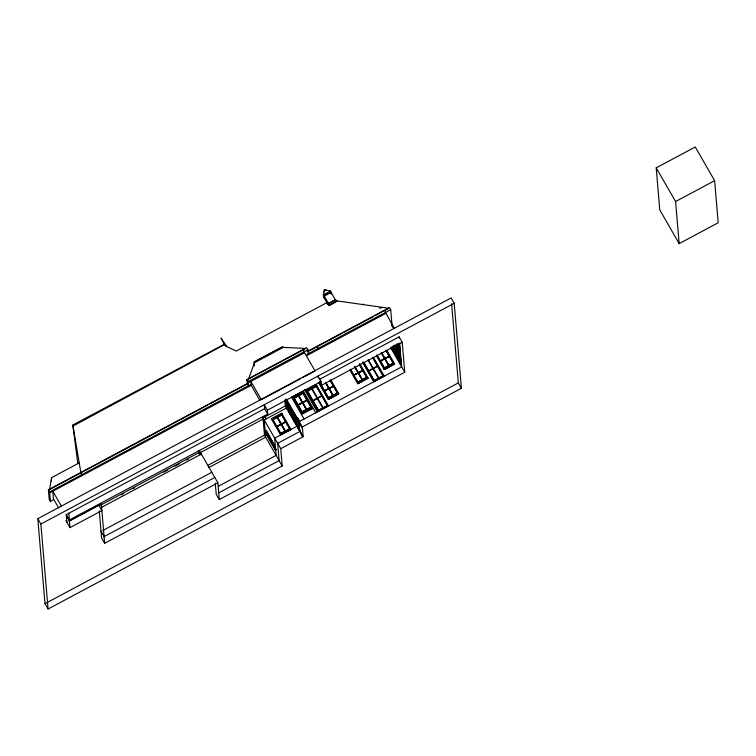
<?xml version="1.0" encoding="UTF-8"?>
<svg xmlns="http://www.w3.org/2000/svg" width="756" height="756" viewBox="0 0 756 756"><rect width="100%" height="100%" fill="white"/><g stroke="black" fill="none" stroke-linecap="round" stroke-linejoin="round"><path stroke-width="1.13" d="M287.592 409.591L287.1 406.53A147.581 17.123 61.9 0 1 286.883 403.94L286.93 401.833M51.38 481.062L51.597 477.631L79.219 462.88M323.965 294.235L323.615 297.713L323.388 295.048L324.428 289.595L330.769 291.098L330.996 293.763M324.192 291.91L324.428 289.595L326.299 290.786M49.565 489.529L51.597 477.631M305.282 348.403L283.198 347.401L254.545 362.7L248.091 380.192M77.792 463.305L72.831 425.014L224.655 344.075L223.426 341.901L226.734 346.579L236.25 351.058L326.686 302.759L328.973 305.5M224.967 344.745C223.908 344.953 226.639 344.736 226.611 346.739M323.388 295.048L330.769 291.098M327.688 304.035L324.494 298.497L324.173 294.887L330.022 291.759L330.646 292.827M331.119 292.459L324.296 296.106L328.548 303.496L335.371 299.849L331.119 292.459L331.251 294.056M328.255 303.553L335.636 299.565L336.732 301.474L330.277 304.923M328.813 305.226L336.94 300.888L388.386 308.183M329.985 304.951L336.94 300.888M254.422 365.866L254.082 361.897L282.735 346.598L283.198 347.401M254.999 361.708L281.865 347.363M362.634 304.677L363.617 304.158M379.644 308.193L380.74 307.607L381.137 308.287M247.363 383.783L247.004 379.531L306.69 347.647L307.89 349.726L308.231 353.714M247.032 379.843L305.311 348.714M251.124 384.596L248.563 385.872L248.204 381.61L307.89 349.726M303.317 349.782L304.583 352.74L248.299 382.801L247.108 380.722M61.538 506.407L52.816 491.23L53.534 499.659L50.406 501.322L49.206 499.243L48.412 489.812L247.344 383.566L248.563 385.872M307.03 351.635L389.51 307.579L390.71 309.667L392.08 325.779M48.441 490.124L207.569 405.14M209.648 404.025L248.072 383.509M308.552 351.2L342.062 333.311M344.122 332.205L373.058 316.755M375.118 315.649L384.388 310.319L394.405 328.633M385.418 310.149L388.414 308.552M390.71 309.667L307.248 354.243L306.908 355.528L385.673 313.456M656.208 167.841L695.255 146.985L714.637 180.693L718.2 222.765L679.153 243.621L659.771 209.913L656.208 167.841L675.59 201.54L679.153 243.621M50.406 501.322L49.612 491.891L248.544 385.645M300.586 378.671L261.33 399.64L250.86 381.44L251.181 385.286L49.698 492.903L48.497 490.814M37.8 518.692L451.124 297.94L454.205 303.288L461.396 388.263L48.072 609.015L45.001 603.666L37.8 518.692L40.881 524.04L48.072 609.015M302.655 377.575L315.054 370.95L304.583 352.74M40.881 524.04L454.205 303.288M66.273 514.628L264.638 408.684L264.307 404.838L267.388 410.187L267.719 414.042L69.354 519.986L66.273 514.628L66.915 522.283M319.401 379.436L399.13 336.855L402.211 342.213L404.753 372.226L302.239 426.97C305.358 448.081 297.458 427.017 299.168 421.621L401.672 366.868L399.659 343.148M291.542 397.391L303.203 390.975L315.753 412.946M267.388 410.187L321.12 381.496L318.04 376.138L318.2 378.066M302.929 391.589L292.581 397.165L301.937 413.636L312.294 408.108L302.929 391.627M302.712 436.07L287.214 409.109A164.118 19.042 61.9 0 1 286.515 400.935L286.808 400.774A164.118 19.042 61.9 0 0 286.911 405.027M402.211 342.213L321.442 385.343L321.12 381.496M68.976 521.177L98.819 505.244L101.89 510.602L69.996 527.631L65.923 520.553M215.271 483.046L216.216 494.188L219.297 499.546L282.205 465.942L264.477 435.106L263.012 417.851L285.343 405.925L284.851 400.122M100.463 505.235L200.151 452.003L217.879 482.829L219.297 499.546M121.243 494.868L123.313 493.762M132.631 488.782L134.7 487.677M163.702 472.188L167.851 469.967M175.099 466.102L179.238 463.891M186.496 460.017L188.565 458.911M198.922 453.373L263.116 419.089L264.316 421.168M100.633 507.871L201.342 454.082L201.398 454.772L200.151 452.003M675.59 201.54L714.637 180.693M287.214 409.109L287.497 408.958A164.118 19.042 61.9 0 1 287.214 407.295M271.744 419.561L282.092 413.891L271.744 419.561L271.281 418.711L281.638 413.182L290.984 429.427M297.959 405.074L307.144 400.17M324.4 390.946L333.594 386.042M353.685 375.307L362.88 370.402M380.249 361.122L389.444 356.208M275.222 449.924L266.528 434.813L266.206 430.447L274.938 446.588L275.222 449.924L276.346 449.329M338.556 393.649L328.17 398.818L338.527 393.29L338.745 393.98L328.387 399.508L319.023 383.037M384.02 369.079L394.367 363.456L394.594 364.146L385.276 369.126M276.658 426.667L285.853 421.763M301.748 413.305L312.077 407.408L301.72 412.946L301.937 413.636M367.841 378.009L357.484 383.538L367.813 377.735M384.048 369.353L394.405 363.816M301.918 413.362L312.275 407.834M330.986 380.183L338.726 393.706L328.387 399.508M386.836 350.359L394.566 363.882L384.218 369.41L376.488 355.887M357.673 383.868L368.03 378.34M301.446 414.458L313.135 408.401M266.49 433.783L275.694 450.103L276.535 449.659M207.749 465.403L264.477 435.106M208.949 467.491L265.668 437.195L264.213 419.93L286.533 408.004L285.777 398.988M362.587 362.058L373.889 381.714L384.246 376.176L373.502 357.418M299.215 422.207L299.773 421.905M291.003 429.701L280.457 434.898L290.814 429.37M102.75 530.532L211.812 472.292M299.442 430.372L286.467 407.163M103.657 536.836L214.798 477.48M282.205 465.942L280.741 448.677L303.071 436.751L302.995 435.919M99.291 510.886L101.587 537.941L104.659 543.299L217.879 482.829M218.389 486.25L276.138 455.395L274.683 438.13L297.004 426.214L296.938 425.373M218.276 493.092L279.125 460.593L277.66 443.328L299.99 431.402L299.924 430.561M45.001 603.666L458.325 382.914L451.615 303.761M458.325 382.914L461.396 388.263M391.92 325.713L393.054 327.679M397.93 343.281L399.555 346.22M398.053 344.764L399.678 347.58L399.433 344.736M397.561 344.33L399.716 348.081L399.952 350.916L396.72 345.284M396.607 343.933L399.839 349.565M396.22 344.849L400 351.417L400.236 354.262L394.84 344.868M395.794 345.265L400.122 352.901M395.426 346.314L400.283 354.762L400.519 357.597L395.123 348.214L395.01 346.862M395.001 346.73L400.406 356.246M393.829 345.964L394.906 347.836L394.793 346.484M393.337 345.52L394.953 348.336L395.19 351.181L392.496 346.484M393.451 346.881L395.076 349.82M395.284 350.075L400.689 359.582M392.534 346.985L395.237 351.682L395.473 354.517M392.109 347.401L395.36 353.165M395.568 353.411L400.973 362.927M391.154 347.013L401.54 365.28M390.559 347.543L404.753 372.226M385.995 350.208L393.47 363.211L384.275 368.125L376.8 355.122M385.881 350.444L389.151 356.133L384.936 358.382L381.657 352.693M381.402 352.665L388.877 365.668M381.279 352.891L384.558 358.59L380.334 360.839L377.064 355.15M372.67 357.295L383.33 375.845L374.144 380.75L363.475 362.209M372.557 357.55L377.414 365.998L373.218 368.248L368.361 359.799M367.964 360.007L372.821 368.455L368.616 370.695L363.759 362.247M324.173 294.887L324.787 295.955M363.145 362.946L373.88 381.619M329.351 305.415L328.255 303.506L328.406 305.273M359.695 363.541L368.011 378.066L357.654 383.594L349.924 370.081M359.431 364.401L366.906 377.395L357.711 382.309L350.236 369.306M359.317 364.628L362.587 370.317L358.372 372.576L355.093 366.877M354.838 366.849L362.313 379.852M354.725 367.085L357.994 372.774L353.77 375.023L350.5 369.334M330.145 380.041L337.62 393.044L328.425 397.949L320.374 383.944M330.032 380.268L333.301 385.957L329.087 388.215L325.808 382.517M325.553 382.489L333.027 395.492M325.439 382.725L328.709 388.414L324.485 390.672L319.391 381.771M328.17 398.818L319.486 383.84M304.488 389.52L317.369 412.086M298.525 395.624L306.577 409.62M291.532 397.212L304.063 419.004M297.666 418.087L299.234 420.818M297.155 417.359L299.244 420.998M286.297 399.244L302.239 426.97M286.326 399.65L299.196 422.028M286.326 399.801L302.305 427.735M286.515 400.935L302.022 427.896M285.343 405.925L303.071 436.751M254.082 361.897L254.545 362.7M277.235 417.217L285.286 431.213M271.281 418.711L280.627 434.965M251.181 385.286L259.903 400.463M264.638 408.684L267.719 414.042M247.004 379.531L248.204 381.61M265.016 416.783L266.206 418.862M263.012 417.851L280.741 448.677M266.065 430.523L275.411 446.768M274.636 446.22L266.584 432.215L266.934 435.295M266.707 433.698L274.759 447.703M200.056 454.772L198.866 452.683L198.677 450.5M101.011 531.184L104.092 536.543M66.348 515.516L69.429 520.875L101.323 503.836L104.659 543.299M48.412 489.812L49.612 491.891M53.468 498.884L58.703 507.985M225.486 345.87L225.269 345.227L225.647 345.879M224.513 343.999L224.891 345.019L221.102 338.074L224.872 344.415L72.973 426.053M72.831 425.014L80.892 472.793L82.139 475.571M399.13 336.855L399.272 338.49M401.086 364.279L400.85 361.444L395.454 352.06L395.69 354.895M318.512 349.329L317.255 346.55M298.913 424.182L298.762 422.406L293.867 413.891L294.018 415.668L298.932 424.399L299.083 426.176L294.188 417.662L294.037 415.885M299.423 430.164L299.272 428.378L294.377 419.863L294.528 421.65M293.621 414.987L293.47 413.201L288.575 404.687L288.726 406.473L293.64 415.195L293.791 416.981L288.896 408.457L288.745 406.681M294.131 420.96L293.98 419.183L289.085 410.669L289.236 412.445M290.786 429.096L280.457 434.898M288.329 405.783L288.178 404.006L286.704 401.427L288.499 407.777L287.015 405.197L286.864 403.42M288.839 411.755L288.688 409.979L287.204 407.399L287.356 409.185M274.541 446.097L274.891 449.177M270.61 439.217L270.96 442.298M270.516 439.094L270.752 441.939M249.556 385.437L249.612 386.127M68.777 513.23L69.996 527.631M223.445 342.307L224.693 344.519L223.492 342.345M316.197 384.502L305.849 390.077L318.172 411.472L328.529 405.934L316.206 384.539M303.383 392.298L293.035 397.968L303.383 392.298M316.651 385.21L306.303 390.88L316.651 385.21M303.118 393.167L293.933 398.072L301.984 412.077L311.17 407.163L303.118 393.167M316.386 386.08L307.201 390.984L318.427 410.508L327.613 405.603L316.386 386.08M298.44 395.898L294.216 398.157L298.044 404.791L302.258 402.542L298.44 395.898M303.033 393.441L298.818 395.7L302.636 402.343L306.851 400.085L303.033 393.441M311.708 388.83L307.503 391.069L312.899 400.453L317.104 398.214L311.708 388.83M316.301 386.373L312.096 388.612L317.492 398.006L321.697 395.757L316.301 386.373M302.466 402.901L298.242 405.15L302.069 411.793L306.284 409.544L302.466 402.901M307.059 400.444L302.844 402.702L306.662 409.336L310.877 407.087L307.059 400.444M328.917 388.773L324.693 391.032L328.51 397.665L332.735 395.416L328.917 388.773M333.509 386.316L329.295 388.575L333.112 395.218L337.327 392.959L333.509 386.316M358.202 373.133L353.978 375.382L357.796 382.026L362.02 379.777L358.202 373.133M362.795 370.676L358.58 372.935L362.398 379.569L366.613 377.32L362.795 370.676M384.766 358.949L380.542 361.198L384.36 367.841L388.584 365.583L384.766 358.949M389.359 356.492L385.144 358.741L388.962 365.384L393.177 363.135L389.359 356.492M281.827 414.76L272.632 419.665L280.684 433.67L289.879 428.765L281.827 414.76M277.15 417.492L272.925 419.75L276.743 426.393L280.967 424.135L277.15 417.492M281.742 415.044L277.528 417.293L281.345 423.936L285.56 421.678L281.742 415.044M317.322 398.592L313.116 400.831L318.512 410.215L322.717 407.975L317.322 398.592M321.914 396.135L317.709 398.374L323.105 407.767L327.31 405.518L321.914 396.135M373.039 368.834L368.834 371.073L374.229 380.457L378.435 378.217L373.039 368.834M377.631 366.376L373.426 368.616L378.832 378.009L383.027 375.76L377.631 366.376M281.175 424.494L276.951 426.753L280.769 433.386L284.993 431.137L281.175 424.494M285.768 422.037L281.553 424.296L285.371 430.939L289.586 428.68L285.768 422.037M400.567 358.098L395.171 348.714L395.407 351.549L400.803 360.943L400.567 358.098M288.518 407.985L287.034 405.405L287.185 407.191L288.669 409.771L288.518 407.985M293.81 417.189L288.915 408.675L289.066 410.451L293.961 418.966L293.81 417.189M299.102 426.393L294.207 417.879L294.358 419.656L299.253 428.17L299.102 426.393"/></g></svg>
